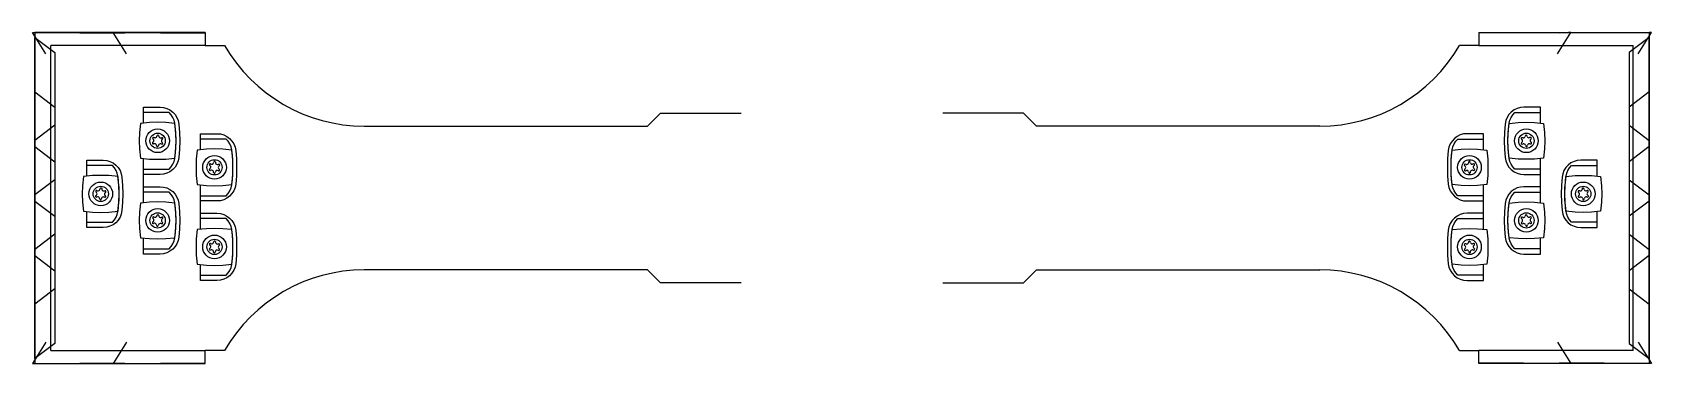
# Model space of a CAD drawing. Header units: millimetres. Extents: x -100 to 100, y -144 to -103.
import ezdxf

# ---------------------------------------------------------------- set-up
doc = ezdxf.new("R2010")
doc.units = ezdxf.units.MM
doc.layers.add('PROFIL', color=5, linetype='Continuous', true_color=0x0000ff)

msp = doc.modelspace()

# ---------------------------------------------------------------- linework, layer by layer
at = {"color": 18, "linetype": 'Continuous', "true_color": 0x4c0000}
for p, q in [((78.900358, -103), (78.900358, -104.6)), ((78.900358, -103), (100, -103)), ((100, -103), (100, -144)), ((-78.900358, -104.6), (-98, -104.6)), ((-98, -142.4), (-98, -104.6)), ((78.900358, -104.6), (76.5, -104.6)), ((78.900358, -104.6), (98, -104.6)), ((98, -142.4), (98, -104.6)), ((22.5, -113), (12.5, -113)), ((24.1, -114.6), (22.5, -113)), ((-85.306235, -116.239632), (-85.384947, -116.155225)), ((-85.28485, -115.995038), (-85.174479, -116.028779)), ((-84.8896, -115.877301), (-84.855859, -115.766934)), ((-84.667083, -115.773527), (-84.641121, -115.885978)), ((-84.367499, -116.056957), (-84.255046, -116.030994)), ((-84.166367, -116.197774), (-84.250767, -116.276482)), ((59.179492, -114.6), (24.1, -114.6)), ((84.166367, -116.197774), (84.250767, -116.276482)), ((84.367499, -116.056957), (84.255046, -116.030994)), ((84.667083, -115.773527), (84.641121, -115.885978)), ((84.8896, -115.877301), (84.855859, -115.766934)), ((85.28485, -115.995038), (85.174479, -116.028779)), ((85.306235, -116.239632), (85.384947, -116.155225)), ((-85.401901, -116.640793), (-85.317495, -116.562085)), ((-85.200762, -116.781612), (-85.313222, -116.807573)), ((-84.901182, -117.065039), (-84.927141, -116.952588)), ((-84.678662, -116.961266), (-84.712406, -117.071632)), ((-84.283416, -116.843528), (-84.393785, -116.809788)), ((-84.262026, -116.598935), (-84.183318, -116.683341)), ((84.262026, -116.598935), (84.183318, -116.683341)), ((84.283416, -116.843528), (84.393785, -116.809788)), ((84.678662, -116.961266), (84.712406, -117.071632)), ((84.901182, -117.065039), (84.927141, -116.952588)), ((85.200762, -116.781612), (85.313222, -116.807573)), ((85.401901, -116.640793), (85.317495, -116.562085)), ((-78.355364, -119.925151), (-78.270958, -119.846443)), ((-78.259698, -119.52399), (-78.33841, -119.439583)), ((-78.154225, -120.06597), (-78.266685, -120.091932)), ((-78.238313, -119.279396), (-78.127942, -119.313138)), ((-77.854645, -120.349397), (-77.880604, -120.236947)), ((-77.843063, -119.16166), (-77.809323, -119.051292)), ((-77.632125, -120.245624), (-77.665869, -120.35599)), ((-77.620546, -119.057886), (-77.594584, -119.170337)), ((-77.236879, -120.127887), (-77.347248, -120.094147)), ((-77.320962, -119.341316), (-77.208509, -119.315352)), ((-77.21549, -119.883294), (-77.136781, -119.967699)), ((-77.11983, -119.482132), (-77.20423, -119.560841)), ((77.11983, -119.482132), (77.20423, -119.560841)), ((77.21549, -119.883294), (77.136781, -119.967699)), ((77.320962, -119.341316), (77.208509, -119.315352)), ((77.236879, -120.127887), (77.347248, -120.094147)), ((77.620546, -119.057886), (77.594584, -119.170337)), ((77.632125, -120.245624), (77.665869, -120.35599)), ((77.843063, -119.16166), (77.809323, -119.051292)), ((77.854645, -120.349397), (77.880604, -120.236947)), ((78.238313, -119.279396), (78.127942, -119.313138)), ((78.154225, -120.06597), (78.266685, -120.091932)), ((78.259698, -119.52399), (78.33841, -119.439583)), ((78.355364, -119.925151), (78.270958, -119.846443)), ((-91.936133, -122.446019), (-91.902392, -122.335652)), ((-91.713616, -122.342245), (-91.687653, -122.454696)), ((91.713616, -122.342245), (91.687653, -122.454696)), ((91.936133, -122.446019), (91.902392, -122.335652)), ((-92.448433, -123.209511), (-92.364027, -123.130802)), ((-92.352768, -122.808349), (-92.43148, -122.723942)), ((-92.247294, -123.350329), (-92.359755, -123.376291)), ((-92.331382, -122.563755), (-92.221012, -122.597497)), ((-91.947715, -123.633756), (-91.973674, -123.521306)), ((-91.725194, -123.529983), (-91.758938, -123.640349)), ((-91.329948, -123.412246), (-91.440318, -123.378506)), ((-91.414032, -122.625675), (-91.301578, -122.599711)), ((-91.308559, -123.167653), (-91.229851, -123.252059)), ((-91.212899, -122.766492), (-91.2973, -122.8452)), ((91.212899, -122.766492), (91.2973, -122.8452)), ((91.308559, -123.167653), (91.229851, -123.252059)), ((91.414032, -122.625675), (91.301578, -122.599711)), ((91.329948, -123.412246), (91.440318, -123.378506)), ((91.725194, -123.529983), (91.758938, -123.640349)), ((91.947715, -123.633756), (91.973674, -123.521306)), ((92.331382, -122.563755), (92.221012, -122.597497)), ((92.247294, -123.350329), (92.359755, -123.376291)), ((92.352768, -122.808349), (92.43148, -122.723942)), ((92.448433, -123.209511), (92.364027, -123.130802)), ((-85.306235, -126.092709), (-85.384947, -126.008302)), ((-85.28485, -125.848114), (-85.174479, -125.881856)), ((-84.8896, -125.730378), (-84.855859, -125.620011)), ((-84.667083, -125.626604), (-84.641121, -125.739055)), ((-84.367499, -125.910034), (-84.255046, -125.88407)), ((-84.166367, -126.050851), (-84.250767, -126.129559)), ((84.166367, -126.050851), (84.250767, -126.129559)), ((84.367499, -125.910034), (84.255046, -125.88407)), ((84.667083, -125.626604), (84.641121, -125.739055)), ((84.8896, -125.730378), (84.855859, -125.620011)), ((85.28485, -125.848114), (85.174479, -125.881856)), ((85.306235, -126.092709), (85.384947, -126.008302)), ((-85.401901, -126.49387), (-85.317495, -126.415161)), ((-85.200762, -126.634688), (-85.313222, -126.66065)), ((-84.901182, -126.918115), (-84.927141, -126.805665)), ((-84.678662, -126.814342), (-84.712406, -126.924709)), ((-84.283416, -126.696605), (-84.393785, -126.662865)), ((-84.262026, -126.452012), (-84.183318, -126.536418)), ((84.262026, -126.452012), (84.183318, -126.536418)), ((84.283416, -126.696605), (84.393785, -126.662865)), ((84.678662, -126.814342), (84.712406, -126.924709)), ((84.901182, -126.918115), (84.927141, -126.805665)), ((85.200762, -126.634688), (85.313222, -126.66065)), ((85.401901, -126.49387), (85.317495, -126.415161)), ((-78.355364, -129.778228), (-78.270958, -129.69952)), ((-78.259698, -129.377067), (-78.33841, -129.29266)), ((-78.154225, -129.919047), (-78.266685, -129.945009)), ((-78.238313, -129.132473), (-78.127942, -129.166215)), ((-77.854645, -130.202474), (-77.880604, -130.090024)), ((-77.843063, -129.014736), (-77.809323, -128.904369)), ((-77.632125, -130.098701), (-77.665869, -130.209067)), ((-77.620546, -128.910962), (-77.594584, -129.023414)), ((-77.236879, -129.980963), (-77.347248, -129.947224)), ((-77.320962, -129.194393), (-77.208509, -129.168429)), ((-77.21549, -129.73637), (-77.136781, -129.820776)), ((-77.11983, -129.335209), (-77.20423, -129.413917)), ((77.11983, -129.335209), (77.20423, -129.413917)), ((77.21549, -129.73637), (77.136781, -129.820776)), ((77.320962, -129.194393), (77.208509, -129.168429)), ((77.236879, -129.980963), (77.347248, -129.947224)), ((77.620546, -128.910962), (77.594584, -129.023414)), ((77.632125, -130.098701), (77.665869, -130.209067)), ((77.843063, -129.014736), (77.809323, -128.904369)), ((77.854645, -130.202474), (77.880604, -130.090024)), ((78.238313, -129.132473), (78.127942, -129.166215)), ((78.154225, -129.919047), (78.266685, -129.945009)), ((78.259698, -129.377067), (78.33841, -129.29266)), ((78.355364, -129.778228), (78.270958, -129.69952)), ((12.5, -134), (22.5, -134)), ((22.5, -134), (24.1, -132.4)), ((24.1, -132.4), (59.179492, -132.4)), ((-98, -142.4), (-78.900358, -142.4)), ((76.5, -142.4), (78.900358, -142.4)), ((98, -142.4), (78.900358, -142.4)), ((78.900358, -144), (78.900358, -142.4))]:
    msp.add_line(p, q, dxfattribs=at)
for points in [[(-98.632092, -105.656353), (-100.299955, -102.997418), (-100, -103), (-88.900358, -103.096903)], [(-88.632092, -105.656353), (-90.299955, -102.997418), (-90, -103), (-78.900358, -103.096903)], [(88.632092, -105.656353), (90.299955, -102.997418), (90, -103), (78.900358, -103.096903)], [(98.632092, -105.656353), (100.299955, -102.997418), (100, -103), (88.900358, -103.096903)], [(-86.520162, -114.236553), (-86.520162, -112.252616)], [(-86.520162, -112.252616), (-84.475253, -112.252616), (-84.049818, -112.291728), (-83.638646, -112.407754), (-83.255521, -112.596804), (-82.913287, -112.85254), (-82.623419, -113.166389), (-82.395632, -113.527828), (-82.237566, -113.92474), (-82.154517, -114.34382), (-82.07355, -115.380147), (-82.046537, -116.419282), (-82.07355, -117.458416), (-82.154517, -118.494744), (-82.237566, -118.913824), (-82.395632, -119.310737), (-82.623419, -119.672176), (-82.913287, -119.986025), (-83.255521, -120.24176), (-83.638646, -120.43081), (-84.049818, -120.546837), (-84.475255, -120.585949), (-86.520162, -120.585949)], [(86.520162, -112.252616), (84.475253, -112.252616), (84.049818, -112.291728), (83.638646, -112.407754), (83.255521, -112.596804), (82.913287, -112.85254), (82.623419, -113.166389), (82.395632, -113.527828), (82.237566, -113.92474), (82.154517, -114.34382), (82.07355, -115.380147), (82.046537, -116.419282), (82.07355, -117.458416), (82.154517, -118.494744), (82.237566, -118.913824), (82.395632, -119.310737), (82.623419, -119.672176), (82.913287, -119.986025), (83.255521, -120.24176), (83.638646, -120.43081), (84.049818, -120.546837), (84.475255, -120.585949), (86.520162, -120.585949)], [(86.520162, -114.236553), (86.520162, -112.252616)], [(-86.520162, -119.927151), (-83.343798, -119.927164), (-83.088508, -119.643002), (-82.88442, -119.320095), (-82.7373, -118.967566), (-82.651304, -118.595377), (-82.564822, -117.872765), (-82.512861, -117.14685), (-82.495528, -116.419286), (-82.512861, -115.691719), (-82.564831, -114.965818), (-82.651299, -114.243192), (-82.737296, -113.870997), (-82.884417, -113.518468), (-83.088506, -113.195562), (-83.343798, -112.911401), (-86.520162, -112.911401)], [(86.520162, -119.927151), (83.343798, -119.927164), (83.088508, -119.643002), (82.88442, -119.320095), (82.7373, -118.967566), (82.651304, -118.595377), (82.564822, -117.872765), (82.512861, -117.14685), (82.495528, -116.419286), (82.512861, -115.691719), (82.564831, -114.965818), (82.651299, -114.243192), (82.737296, -113.870997), (82.884417, -113.518468), (83.088506, -113.195562), (83.343798, -112.911401), (86.520162, -112.911401)], [(-79.473625, -117.520911), (-79.473625, -115.536974)], [(-79.473625, -115.536974), (-77.428716, -115.536974), (-77.003282, -115.576087), (-76.592109, -115.692113), (-76.208984, -115.881163), (-75.86675, -116.136899), (-75.576882, -116.450747), (-75.349096, -116.812186), (-75.191029, -117.209099), (-75.10798, -117.628178), (-75.027013, -118.664506), (-75, -119.70364), (-75.027013, -120.742775), (-75.10798, -121.779102), (-75.191029, -122.198183), (-75.349096, -122.595095), (-75.576882, -122.956535), (-75.86675, -123.270383), (-76.208984, -123.526119), (-76.592109, -123.715169), (-77.003282, -123.831195), (-77.428718, -123.870308), (-79.473625, -123.870308)], [(-79.473625, -123.21151), (-76.297261, -123.211522), (-76.041971, -122.92736), (-75.837883, -122.604453), (-75.690763, -122.251925), (-75.604767, -121.879735), (-75.518285, -121.157124), (-75.466325, -120.431209), (-75.448991, -119.703644), (-75.466324, -118.976078), (-75.518294, -118.250177), (-75.604762, -117.52755), (-75.690759, -117.155356), (-75.83788, -116.802827), (-76.04197, -116.47992), (-76.297261, -116.195759), (-79.473625, -116.195759)], [(79.473625, -115.536974), (77.428716, -115.536974), (77.003282, -115.576087), (76.592109, -115.692113), (76.208984, -115.881163), (75.86675, -116.136899), (75.576882, -116.450747), (75.349096, -116.812186), (75.191029, -117.209099), (75.10798, -117.628178), (75.027013, -118.664506), (75, -119.70364), (75.027013, -120.742775), (75.10798, -121.779102), (75.191029, -122.198183), (75.349096, -122.595095), (75.576882, -122.956535), (75.86675, -123.270383), (76.208984, -123.526119), (76.592109, -123.715169), (77.003282, -123.831195), (77.428718, -123.870308), (79.473625, -123.870308)], [(79.473625, -123.21151), (76.297261, -123.211522), (76.041971, -122.92736), (75.837883, -122.604453), (75.690763, -122.251925), (75.604767, -121.879735), (75.518285, -121.157124), (75.466325, -120.431209), (75.448991, -119.703644), (75.466324, -118.976078), (75.518294, -118.250177), (75.604762, -117.52755), (75.690759, -117.155356), (75.83788, -116.802827), (76.04197, -116.47992), (76.297261, -116.195759), (79.473625, -116.195759)], [(79.473625, -117.520911), (79.473625, -115.536974)], [(-93.566695, -118.821333), (-91.521786, -118.821333), (-91.096351, -118.860446), (-90.685179, -118.976472), (-90.302054, -119.165522), (-89.95982, -119.421258), (-89.669951, -119.735106), (-89.442165, -120.096545), (-89.284098, -120.493458), (-89.20105, -120.912538), (-89.120083, -121.948865), (-89.09307, -122.987999), (-89.120083, -124.027134), (-89.20105, -125.063461), (-89.284098, -125.482542), (-89.442165, -125.879455), (-89.669951, -126.240894), (-89.95982, -126.554742), (-90.302054, -126.810478), (-90.685179, -126.999528), (-91.096351, -127.115554), (-91.521788, -127.154667), (-93.566695, -127.154667)], [(-93.566695, -120.805271), (-93.566695, -118.821333)], [(-93.566695, -126.495869), (-90.390331, -126.495881), (-90.135041, -126.211719), (-89.930953, -125.888813), (-89.783832, -125.536284), (-89.697837, -125.164094), (-89.611354, -124.441483), (-89.559394, -123.715568), (-89.542061, -122.988004), (-89.559393, -122.260437), (-89.611364, -121.534536), (-89.697832, -120.81191), (-89.783829, -120.439715), (-89.93095, -120.087186), (-90.135039, -119.764279), (-90.39033, -119.480118), (-93.566695, -119.480118)], [(-86.520162, -124.08963), (-86.520162, -118.60202)], [(86.520162, -124.08963), (86.520162, -118.60202)], [(93.566695, -118.821333), (91.521786, -118.821333), (91.096351, -118.860446), (90.685179, -118.976472), (90.302054, -119.165522), (89.95982, -119.421258), (89.669951, -119.735106), (89.442165, -120.096545), (89.284098, -120.493458), (89.20105, -120.912538), (89.120083, -121.948865), (89.09307, -122.987999), (89.120083, -124.027134), (89.20105, -125.063461), (89.284098, -125.482542), (89.442165, -125.879455), (89.669951, -126.240894), (89.95982, -126.554742), (90.302054, -126.810478), (90.685179, -126.999528), (91.096351, -127.115554), (91.521788, -127.154667), (93.566695, -127.154667)], [(93.566695, -126.495869), (90.390331, -126.495881), (90.135041, -126.211719), (89.930953, -125.888813), (89.783832, -125.536284), (89.697837, -125.164094), (89.611354, -124.441483), (89.559394, -123.715568), (89.542061, -122.988004), (89.559393, -122.260437), (89.611364, -121.534536), (89.697832, -120.81191), (89.783829, -120.439715), (89.93095, -120.087186), (90.135039, -119.764279), (90.39033, -119.480118), (93.566695, -119.480118)], [(93.566695, -120.805271), (93.566695, -118.821333)], [(-86.520162, -122.105692), (-84.475253, -122.105692), (-84.049818, -122.144805), (-83.638646, -122.260831), (-83.255521, -122.449881), (-82.913287, -122.705617), (-82.623419, -123.019465), (-82.395632, -123.380905), (-82.237566, -123.777817), (-82.154517, -124.196897), (-82.07355, -125.233224), (-82.046537, -126.272359), (-82.07355, -127.311493), (-82.154517, -128.347821), (-82.237566, -128.766901), (-82.395632, -129.163814), (-82.623419, -129.525253), (-82.913287, -129.839101), (-83.255521, -130.094837), (-83.638646, -130.283887), (-84.049818, -130.399913), (-84.475255, -130.439026), (-86.520162, -130.439026)], [(-79.473625, -127.373988), (-79.473625, -121.886379)], [(79.473625, -127.373988), (79.473625, -121.886379)], [(86.520162, -122.105692), (84.475253, -122.105692), (84.049818, -122.144805), (83.638646, -122.260831), (83.255521, -122.449881), (82.913287, -122.705617), (82.623419, -123.019465), (82.395632, -123.380905), (82.237566, -123.777817), (82.154517, -124.196897), (82.07355, -125.233224), (82.046537, -126.272359), (82.07355, -127.311493), (82.154517, -128.347821), (82.237566, -128.766901), (82.395632, -129.163814), (82.623419, -129.525253), (82.913287, -129.839101), (83.255521, -130.094837), (83.638646, -130.283887), (84.049818, -130.399913), (84.475255, -130.439026), (86.520162, -130.439026)], [(-86.520162, -129.780228), (-83.343798, -129.780241), (-83.088508, -129.496079), (-82.88442, -129.173172), (-82.7373, -128.820643), (-82.651304, -128.448453), (-82.564822, -127.725842), (-82.512861, -126.999927), (-82.495528, -126.272363), (-82.512861, -125.544796), (-82.564831, -124.818895), (-82.651299, -124.096269), (-82.737296, -123.724074), (-82.884417, -123.371545), (-83.088506, -123.048638), (-83.343798, -122.764478), (-86.520162, -122.764478)], [(86.520162, -129.780228), (83.343798, -129.780241), (83.088508, -129.496079), (82.88442, -129.173172), (82.7373, -128.820643), (82.651304, -128.448453), (82.564822, -127.725842), (82.512861, -126.999927), (82.495528, -126.272363), (82.512861, -125.544796), (82.564831, -124.818895), (82.651299, -124.096269), (82.737296, -123.724074), (82.884417, -123.371545), (83.088506, -123.048638), (83.343798, -122.764478), (86.520162, -122.764478)], [(-93.566695, -127.154667), (-93.566695, -125.170738)], [(-79.473625, -125.390051), (-77.428716, -125.390051), (-77.003282, -125.429163), (-76.592109, -125.54519), (-76.208984, -125.73424), (-75.86675, -125.989975), (-75.576882, -126.303824), (-75.349096, -126.665263), (-75.191029, -127.062176), (-75.10798, -127.481255), (-75.027013, -128.517583), (-75, -129.556717), (-75.027013, -130.595852), (-75.10798, -131.632179), (-75.191029, -132.05126), (-75.349096, -132.448172), (-75.576882, -132.809611), (-75.86675, -133.12346), (-76.208984, -133.379196), (-76.592109, -133.568246), (-77.003282, -133.684272), (-77.428718, -133.723384), (-79.473625, -133.723384)], [(-79.473625, -133.064586), (-76.297261, -133.064599), (-76.041971, -132.780437), (-75.837883, -132.45753), (-75.690763, -132.105002), (-75.604767, -131.732812), (-75.518285, -131.010201), (-75.466325, -130.284286), (-75.448991, -129.556721), (-75.466324, -128.829155), (-75.518294, -128.103253), (-75.604762, -127.380627), (-75.690759, -127.008432), (-75.83788, -126.655904), (-76.04197, -126.332997), (-76.297261, -126.048836), (-79.473625, -126.048836)], [(79.473625, -125.390051), (77.428716, -125.390051), (77.003282, -125.429163), (76.592109, -125.54519), (76.208984, -125.73424), (75.86675, -125.989975), (75.576882, -126.303824), (75.349096, -126.665263), (75.191029, -127.062176), (75.10798, -127.481255), (75.027013, -128.517583), (75, -129.556717), (75.027013, -130.595852), (75.10798, -131.632179), (75.191029, -132.05126), (75.349096, -132.448172), (75.576882, -132.809611), (75.86675, -133.12346), (76.208984, -133.379196), (76.592109, -133.568246), (77.003282, -133.684272), (77.428718, -133.723384), (79.473625, -133.723384)], [(79.473625, -133.064586), (76.297261, -133.064599), (76.041971, -132.780437), (75.837883, -132.45753), (75.690763, -132.105002), (75.604767, -131.732812), (75.518285, -131.010201), (75.466325, -130.284286), (75.448991, -129.556721), (75.466324, -128.829155), (75.518294, -128.103253), (75.604762, -127.380627), (75.690759, -127.008432), (75.83788, -126.655904), (76.04197, -126.332997), (76.297261, -126.048836), (79.473625, -126.048836)], [(93.566695, -127.154667), (93.566695, -125.170738)], [(-86.520162, -130.439026), (-86.520162, -128.455097)], [(86.520162, -130.439026), (86.520162, -128.455097)], [(-79.473625, -133.723384), (-79.473625, -131.739455)], [(79.473625, -133.723384), (79.473625, -131.739455)], [(-98.632092, -141.343647), (-100.299955, -144.002582), (-100, -144), (-88.900358, -143.903097)], [(-88.632092, -141.343647), (-90.299955, -144.002582), (-90, -144), (-78.900358, -143.903097)], [(88.632092, -141.343647), (90.299955, -144.002582), (90, -144), (78.900358, -143.903097)], [(98.632092, -141.343647), (100.299955, -144.002582), (100, -144), (88.900358, -143.903097)], [(100, -144), (78.900358, -144)]]:
    msp.add_lwpolyline(points, dxfattribs=at)
for points in [[(-100, -116.368), (-100, -103.612), (-97.5, -105.495885), (-97.5, -114.484115)], [(100, -116.368), (100, -103.612), (97.5, -105.495885), (97.5, -114.484115)], [(-100, -123.123), (-100, -110.367), (-97.5, -112.250885), (-97.5, -121.239115)], [(100, -123.123), (100, -110.367), (97.5, -112.250885), (97.5, -121.239115)], [(-86.926303, -118.561466), (-85.795582, -118.674372), (-84.784138, -118.70789), (-83.772699, -118.674374), (-82.641965, -118.561466), (-82.529055, -117.430731), (-82.495536, -116.419286), (-82.529051, -115.407847), (-82.641959, -114.277106), (-83.772693, -114.164199), (-84.784132, -114.130683), (-85.795576, -114.164204), (-86.92631, -114.277106), (-87.03922, -115.407841), (-87.072739, -116.41928), (-87.039223, -117.430724)], [(86.926303, -118.561466), (85.795582, -118.674372), (84.784138, -118.70789), (83.772699, -118.674374), (82.641965, -118.561466), (82.529055, -117.430731), (82.495536, -116.419286), (82.529051, -115.407847), (82.641959, -114.277106), (83.772693, -114.164199), (84.784132, -114.130683), (85.795576, -114.164204), (86.92631, -114.277106), (87.03922, -115.407841), (87.072739, -116.41928), (87.039223, -117.430724)], [(-100, -129.878), (-100, -117.122), (-97.5, -119.005885), (-97.5, -127.994115)], [(-79.879766, -121.845824), (-78.749046, -121.958731), (-77.737602, -121.992249), (-76.726162, -121.958732), (-75.595428, -121.845824), (-75.482518, -120.715089), (-75.448999, -119.703645), (-75.482514, -118.692206), (-75.595422, -117.561465), (-76.726156, -117.448557), (-77.737595, -117.415042), (-78.749039, -117.448562), (-79.879773, -117.561465), (-79.992683, -118.692199), (-80.026202, -119.703639), (-79.992686, -120.715083)], [(79.879766, -121.845824), (78.749046, -121.958731), (77.737602, -121.992249), (76.726162, -121.958732), (75.595428, -121.845824), (75.482518, -120.715089), (75.448999, -119.703645), (75.482514, -118.692206), (75.595422, -117.561465), (76.726156, -117.448557), (77.737595, -117.415042), (78.749039, -117.448562), (79.879773, -117.561465), (79.992683, -118.692199), (80.026202, -119.703639), (79.992686, -120.715083)], [(100, -129.878), (100, -117.122), (97.5, -119.005885), (97.5, -127.994115)], [(-93.972836, -125.130183), (-92.842115, -125.24309), (-91.830671, -125.276608), (-90.819232, -125.243091), (-89.688498, -125.130183), (-89.575587, -123.999448), (-89.542068, -122.988004), (-89.575584, -121.976565), (-89.688492, -120.845824), (-90.819225, -120.732916), (-91.830665, -120.699401), (-92.842109, -120.732921), (-93.972842, -120.845824), (-94.085753, -121.976559), (-94.119271, -122.987998), (-94.085755, -123.999442)], [(93.972836, -125.130183), (92.842115, -125.24309), (91.830671, -125.276608), (90.819232, -125.243091), (89.688498, -125.130183), (89.575587, -123.999448), (89.542068, -122.988004), (89.575584, -121.976565), (89.688492, -120.845824), (90.819225, -120.732916), (91.830665, -120.699401), (92.842109, -120.732921), (93.972842, -120.845824), (94.085753, -121.976559), (94.119271, -122.987998), (94.085755, -123.999442)], [(-100, -136.633), (-100, -123.877), (-97.5, -125.760885), (-97.5, -134.749115)], [(-86.926303, -128.414542), (-85.795582, -128.527449), (-84.784138, -128.560967), (-83.772699, -128.52745), (-82.641965, -128.414542), (-82.529055, -127.283807), (-82.495536, -126.272363), (-82.529051, -125.260924), (-82.641959, -124.130183), (-83.772693, -124.017276), (-84.784132, -123.98376), (-85.795576, -124.01728), (-86.92631, -124.130183), (-87.03922, -125.260918), (-87.072739, -126.272357), (-87.039223, -127.283801)], [(86.926303, -128.414542), (85.795582, -128.527449), (84.784138, -128.560967), (83.772699, -128.52745), (82.641965, -128.414542), (82.529055, -127.283807), (82.495536, -126.272363), (82.529051, -125.260924), (82.641959, -124.130183), (83.772693, -124.017276), (84.784132, -123.98376), (85.795576, -124.01728), (86.92631, -124.130183), (87.03922, -125.260918), (87.072739, -126.272357), (87.039223, -127.283801)], [(100, -136.633), (100, -123.877), (97.5, -125.760885), (97.5, -134.749115)], [(-79.879766, -131.698901), (-78.749046, -131.811807), (-77.737602, -131.845326), (-76.726162, -131.811809), (-75.595428, -131.698901), (-75.482518, -130.568166), (-75.448999, -129.556722), (-75.482514, -128.545282), (-75.595422, -127.414542), (-76.726156, -127.301634), (-77.737595, -127.268119), (-78.749039, -127.301639), (-79.879773, -127.414542), (-79.992683, -128.545276), (-80.026202, -129.556716), (-79.992686, -130.56816)], [(79.879766, -131.698901), (78.749046, -131.811807), (77.737602, -131.845326), (76.726162, -131.811809), (75.595428, -131.698901), (75.482518, -130.568166), (75.448999, -129.556722), (75.482514, -128.545282), (75.595422, -127.414542), (76.726156, -127.301634), (77.737595, -127.268119), (78.749039, -127.301639), (79.879773, -127.414542), (79.992683, -128.545276), (80.026202, -129.556716), (79.992686, -130.56816)], [(-100, -143.388), (-100, -130.632), (-97.5, -132.515885), (-97.5, -141.504115)], [(100, -143.388), (100, -130.632), (97.5, -132.515885), (97.5, -141.504115)]]:
    msp.add_lwpolyline(points, close=True, dxfattribs=at)
for centre, radius in [((-84.784134, -116.419282), 1.466668), ((-84.784134, -116.419282), 0.947214), ((84.784134, -116.419282), 1.466668), ((84.784134, -116.419282), 0.947214), ((-77.737597, -119.703641), 1.466668), ((77.737597, -119.703641), 1.466668), ((-77.737597, -119.703641), 0.947214), ((77.737597, -119.703641), 0.947214), ((-91.830667, -122.988), 1.466668), ((-91.830667, -122.988), 0.947214), ((91.830667, -122.988), 1.466668), ((91.830667, -122.988), 0.947214), ((-84.784134, -126.272359), 1.466668), ((-84.784134, -126.272359), 0.947214), ((84.784134, -126.272359), 1.466668), ((84.784134, -126.272359), 0.947214), ((-77.737597, -129.556718), 1.466668), ((77.737597, -129.556718), 1.466668), ((-77.737597, -129.556718), 0.947214), ((77.737597, -129.556718), 0.947214)]:
    msp.add_circle(centre, radius, dxfattribs=at)
for centre, radius, start, end in [((59.179492, -94.6), 20, 270, 330), ((-85.313438, -116.088541), 0.097776, 72.999101, 223.000162), ((-85.473091, -116.395228), 0.228148, 313.000163, 43.000163), ((-85.10778, -115.810599), 0.228148, 253.001325, 343.000442), ((-84.762355, -115.795521), 0.097777, 12.999185, 163.000246), ((-84.41882, -115.834657), 0.228148, 192.999837, 282.999837), ((-84.09517, -116.443338), 0.228148, 133.000163, 223.000163), ((-84.23305, -116.126264), 0.097777, 312.999842, 103.000158), ((84.23305, -116.126264), 0.097777, 76.999842, 227.000158), ((84.09517, -116.443338), 0.228148, 316.999837, 46.999837), ((84.41882, -115.834657), 0.228148, 257.000163, 347.000163), ((84.762355, -115.795521), 0.097777, 16.999754, 167.000815), ((85.10778, -115.810599), 0.228148, 196.999558, 286.998675), ((85.473091, -116.395228), 0.228148, 136.999837, 226.999837), ((85.313438, -116.088541), 0.097776, 316.999838, 107.000899), ((-85.335217, -116.712303), 0.097777, 132.999842, 283.000158), ((-85.149441, -117.003912), 0.228147, 13.000359, 102.999756), ((-84.805911, -117.043045), 0.097777, 192.999185, 343.000246), ((-84.460483, -117.027969), 0.228147, 73.001546, 163.000221), ((-84.254827, -116.750024), 0.097776, 252.999101, 43.000162), ((84.254827, -116.750024), 0.097776, 136.999838, 287.000899), ((84.460483, -117.027969), 0.228147, 16.999779, 106.998454), ((84.805911, -117.043045), 0.097777, 196.999754, 347.000815), ((85.149441, -117.003912), 0.228147, 77.000244, 166.999641), ((85.335217, -116.712303), 0.097777, 256.999842, 47.000158), ((-78.28868, -119.996661), 0.097777, 132.999842, 283.000158), ((-78.266901, -119.3729), 0.097776, 72.999101, 223.000162), ((-78.426555, -119.679587), 0.228148, 313.000163, 43.000163), ((-78.102904, -120.28827), 0.228147, 13.000359, 102.999756), ((-78.061243, -119.094957), 0.228148, 253.001325, 343.000442), ((-77.759374, -120.327403), 0.097777, 192.999185, 343.000246), ((-77.715818, -119.079879), 0.097777, 12.999185, 163.000246), ((-77.413946, -120.312327), 0.228147, 73.001546, 163.000221), ((-77.372284, -119.119015), 0.228148, 192.999837, 282.999837), ((-77.048633, -119.727697), 0.228148, 133.000163, 223.000163), ((-77.20829, -120.034383), 0.097776, 252.999101, 43.000162), ((-77.186513, -119.410623), 0.097777, 312.999842, 103.000158), ((77.186513, -119.410623), 0.097777, 76.999842, 227.000158), ((77.20829, -120.034383), 0.097776, 136.999838, 287.000899), ((77.048633, -119.727697), 0.228148, 316.999837, 46.999837), ((77.372284, -119.119015), 0.228148, 257.000163, 347.000163), ((77.413946, -120.312327), 0.228147, 16.999779, 106.998454), ((77.715818, -119.079879), 0.097777, 16.999754, 167.000815), ((77.759374, -120.327403), 0.097777, 196.999754, 347.000815), ((78.061243, -119.094957), 0.228148, 196.999558, 286.998675), ((78.102904, -120.28827), 0.228147, 77.000244, 166.999641), ((78.426555, -119.679587), 0.228148, 136.999837, 226.999837), ((78.266901, -119.3729), 0.097776, 316.999838, 107.000899), ((78.28868, -119.996661), 0.097777, 256.999842, 47.000158), ((-91.808887, -122.364238), 0.097777, 12.999185, 163.000246), ((91.808887, -122.364238), 0.097777, 16.999754, 167.000815), ((-92.38175, -123.28102), 0.097777, 132.999842, 283.000158), ((-92.359971, -122.657259), 0.097776, 72.999101, 223.000162), ((-92.519624, -122.963946), 0.228148, 313.000163, 43.000163), ((-92.195973, -123.572629), 0.228147, 13.000359, 102.999756), ((-92.154313, -122.379316), 0.228148, 253.001325, 343.000442), ((-91.852443, -123.611763), 0.097777, 192.999185, 343.000246), ((-91.507016, -123.596686), 0.228147, 73.001546, 163.000221), ((-91.465353, -122.403375), 0.228148, 192.999837, 282.999837), ((-91.141703, -123.012056), 0.228148, 133.000163, 223.000163), ((-91.30136, -123.318742), 0.097776, 252.999101, 43.000162), ((-91.279583, -122.694982), 0.097777, 312.999842, 103.000158), ((91.279583, -122.694982), 0.097777, 76.999842, 227.000158), ((91.30136, -123.318742), 0.097776, 136.999838, 287.000899), ((91.141703, -123.012056), 0.228148, 316.999837, 46.999837), ((91.465353, -122.403375), 0.228148, 257.000163, 347.000163), ((91.507016, -123.596686), 0.228147, 16.999779, 106.998454), ((91.852443, -123.611763), 0.097777, 196.999754, 347.000815), ((92.154313, -122.379316), 0.228148, 196.999558, 286.998675), ((92.195973, -123.572629), 0.228147, 77.000244, 166.999641), ((92.519624, -122.963946), 0.228148, 136.999837, 226.999837), ((92.359971, -122.657259), 0.097776, 316.999838, 107.000899), ((92.38175, -123.28102), 0.097777, 256.999842, 47.000158), ((-85.313438, -125.941618), 0.097776, 72.999101, 223.000162), ((-85.473091, -126.248305), 0.228148, 313.000163, 43.000163), ((-85.10778, -125.663675), 0.228148, 253.001325, 343.000442), ((-84.762355, -125.648598), 0.097777, 12.999185, 163.000246), ((-84.41882, -125.687734), 0.228148, 192.999837, 282.999837), ((-84.09517, -126.296415), 0.228148, 133.000163, 223.000163), ((-84.23305, -125.979341), 0.097777, 312.999842, 103.000158), ((84.23305, -125.979341), 0.097777, 76.999842, 227.000158), ((84.09517, -126.296415), 0.228148, 316.999837, 46.999837), ((84.41882, -125.687734), 0.228148, 257.000163, 347.000163), ((84.762355, -125.648598), 0.097777, 16.999754, 167.000815), ((85.10778, -125.663675), 0.228148, 196.999558, 286.998675), ((85.473091, -126.248305), 0.228148, 136.999837, 226.999837), ((85.313438, -125.941618), 0.097776, 316.999838, 107.000899), ((-85.335217, -126.565379), 0.097777, 132.999842, 283.000158), ((-85.149441, -126.856989), 0.228147, 13.000359, 102.999756), ((-84.805911, -126.896122), 0.097777, 192.999185, 343.000246), ((-84.460483, -126.881045), 0.228147, 73.001546, 163.000221), ((-84.254827, -126.603101), 0.097776, 252.999101, 43.000162), ((84.254827, -126.603101), 0.097776, 136.999838, 287.000899), ((84.460483, -126.881045), 0.228147, 16.999779, 106.998454), ((84.805911, -126.896122), 0.097777, 196.999754, 347.000815), ((85.149441, -126.856989), 0.228147, 77.000244, 166.999641), ((85.335217, -126.565379), 0.097777, 256.999842, 47.000158), ((-78.28868, -129.849738), 0.097777, 132.999842, 283.000158), ((-78.266901, -129.225977), 0.097776, 72.999101, 223.000162), ((-78.426555, -129.532664), 0.228148, 313.000163, 43.000163), ((-78.102904, -130.141347), 0.228147, 13.000359, 102.999756), ((-78.061243, -128.948034), 0.228148, 253.001325, 343.000442), ((-77.759374, -130.18048), 0.097777, 192.999185, 343.000246), ((-77.715818, -128.932956), 0.097777, 12.999185, 163.000246), ((-77.413946, -130.165404), 0.228147, 73.001546, 163.000221), ((-77.372284, -128.972092), 0.228148, 192.999837, 282.999837), ((-77.048633, -129.580774), 0.228148, 133.000163, 223.000163), ((-77.20829, -129.88746), 0.097776, 252.999101, 43.000162), ((-77.186513, -129.2637), 0.097777, 312.999842, 103.000158), ((77.186513, -129.2637), 0.097777, 76.999842, 227.000158), ((77.20829, -129.88746), 0.097776, 136.999838, 287.000899), ((77.048633, -129.580774), 0.228148, 316.999837, 46.999837), ((77.372284, -128.972092), 0.228148, 257.000163, 347.000163), ((77.413946, -130.165404), 0.228147, 16.999779, 106.998454), ((77.715818, -128.932956), 0.097777, 16.999754, 167.000815), ((77.759374, -130.18048), 0.097777, 196.999754, 347.000815), ((78.061243, -128.948034), 0.228148, 196.999558, 286.998675), ((78.102904, -130.141347), 0.228147, 77.000244, 166.999641), ((78.426555, -129.532664), 0.228148, 136.999837, 226.999837), ((78.266901, -129.225977), 0.097776, 316.999838, 107.000899), ((78.28868, -129.849738), 0.097777, 256.999842, 47.000158), ((59.179492, -152.4), 20, 30, 90)]:
    msp.add_arc(centre, radius, start, end, dxfattribs=at)
at = {"layer": 'PROFIL', "color": 7, "linetype": 'Continuous'}
for p, q in [((-78.900358, -103), (-100, -103)), ((-100, -103), (-100, -144))]:
    msp.add_line(p, q, dxfattribs=at)
at = {"layer": 'PROFIL', "color": 1, "linetype": 'Continuous', "true_color": 0xff0000}
for p, q in [((-78.900358, -103), (-78.900358, -104.6)), ((-78.900358, -104.6), (-76.5, -104.6)), ((-24.1, -114.6), (-22.5, -113)), ((-22.5, -113), (-12.5, -113)), ((-59.179492, -114.6), (-24.1, -114.6)), ((-24.1, -132.4), (-59.179492, -132.4)), ((-22.5, -134), (-24.1, -132.4)), ((-12.5, -134), (-22.5, -134)), ((-76.5, -142.4), (-78.900358, -142.4)), ((-78.900358, -144), (-78.900358, -142.4))]:
    msp.add_line(p, q, dxfattribs=at)
at = {"layer": 'PROFIL', "color": 7, "linetype": 'Continuous'}
msp.add_lwpolyline([(-100, -144), (-78.900358, -144)], dxfattribs=at)
at = {"layer": 'PROFIL', "color": 1, "linetype": 'Continuous', "true_color": 0xff0000}
for centre, start, end in [((-59.179492, -94.6), 210, 270), ((-59.179492, -152.4), 90, 150)]:
    msp.add_arc(centre, 20, start, end, dxfattribs=at)

doc.saveas('drawing.dxf')
